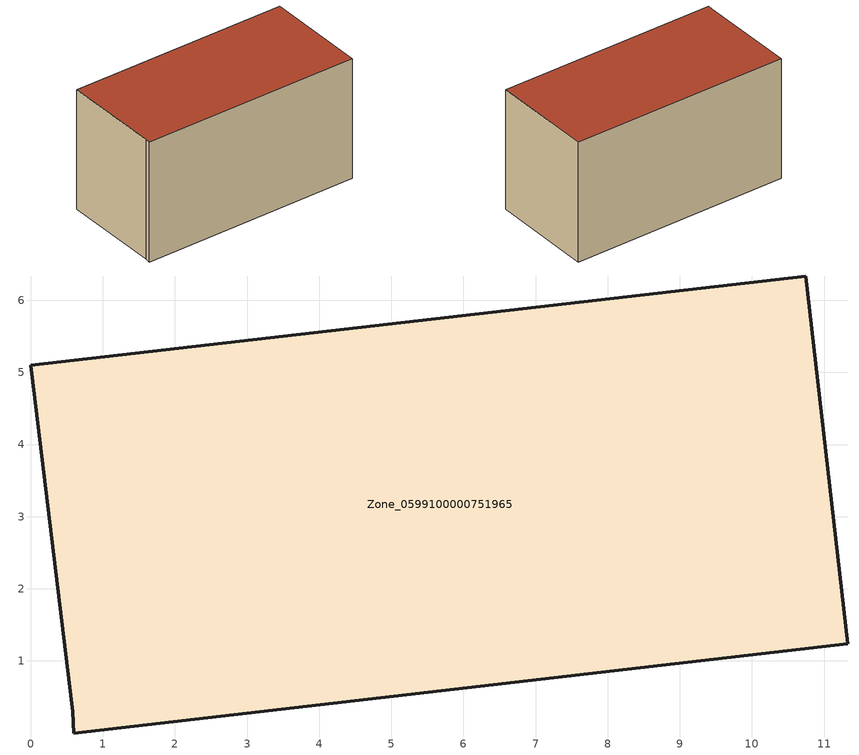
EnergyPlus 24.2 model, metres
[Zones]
Zone_0599100000751965
 floor ground (C_G): 0,5.1 10.75,6.34 11.33,1.24 0.59,0 0.58,0.3 z0
 wall outside (C_F): 11.33,1.24 10.75,6.34 0,5.1 0.58,0.3 0.59,0 11.33,1.24 z0:6.08
 roof outside (C_R): 10.75,6.34 0,5.1 0.58,0.3 0.59,0 11.33,1.24 z6.08
[BUILDING]
Pand.0599100000751965: North Axis=0; Terrain=City; Loads Convergence Tolerance Value=0.04; Temperature Convergence Tolerance Value=0.4; Solar Distribution=FullExterior; Maximum Number of Warmup Days=25; Minimum Number of Warmup Days=1
[Site:Location]
Rotterdam.The.Hague.AP_ZH_NLD Design_Conditions: Latitude=51.96; Longitude=4.45; Time Zone=1; Elevation=-4.5
[SITE:GROUNDTEMPERATURE:BUILDINGSURFACE]
18, 18, 18, 18, 18, 18, 18, 18, 18, 18, 18, 18
[MATERIAL] Thermal Absorptance=0.9; Solar Absorptance=0.7; Visible Absorptance=0.7
Name | Roughness | Thickness | Conductivity | Density | Specific Heat
G.TI.2006-2014 | MediumSmooth | 0.15 | 0.06 | 540 | 1210
F.TI.2006-2014 | Rough | 0.3 | 0.12 | 1920 | 840
R.TI.2006-2014 | MediumRough | 0.2 | 0.08 | 1500 | 1000
[CONSTRUCTION]
C_G: G.TI.2006-2014
C_F: F.TI.2006-2014
C_R: R.TI.2006-2014
[ZONE]
Zone_0599100000751965: Type=1; Multiplier=1; Ceiling Height=Autocalculate; Volume=Autocalculate; Floor Area=autocalculate; Part of Total Floor Area=Yes
[ZONEINFILTRATION:DESIGNFLOWRATE]
Infil_Zone_0599100000751965: Zone or ZoneList or Space or SpaceList=Zone_0599100000751965; Schedule=AlwaysOn; Design Flow Rate Calculation Method=Flow/Area; Flow Rate per Floor Area=0.0015; Constant Term Coefficient=1; Temperature Term Coefficient=0; Velocity Term Coefficient=0; Velocity Squared Term Coefficient=0
[HVACTEMPLATE:ZONE:IDEALLOADSAIRSYSTEM]
Zone_0599100000751965: Maximum Heating Supply Air Temperature=50; Minimum Cooling Supply Air Temperature=13; Maximum Heating Supply Air Humidity Ratio=0.0156; Minimum Cooling Supply Air Humidity Ratio=0.0077; Heating Limit=NoLimit; Cooling Limit=NoLimit; Dehumidification Control Type=ConstantSensibleHeatRatio; Cooling Sensible Heat Ratio=0.7; Dehumidification Setpoint=60; Humidification Control Type=None; Humidification Setpoint=30; Outdoor Air Method=None; Outdoor Air Flow Rate per Person=0.00944; Outdoor Air Flow Rate per Zone Floor Area=0; Outdoor Air Flow Rate per Zone=0; Demand Controlled Ventilation Type=None; Outdoor Air Economizer Type=NoEconomizer; Heat Recovery Type=None; Sensible Heat Recovery Effectiveness=0.7; Latent Heat Recovery Effectiveness=0.65
[ZONECONTROL:THERMOSTAT]
ThermostatControl_Zone_0599100000751965: Zone or ZoneList=Zone_0599100000751965; Control Type Schedule=DualSetpointControlType; Control 1=Thermostat_Zone_0599100000751965; Temperature Difference Between Cutout And Setpoint=0
[THERMOSTATSETPOINT:DUALSETPOINT]
Thermostat_Zone_0599100000751965: Heating Setpoint Temperature Schedule=HeatingSetpoint_Zone_0599100000751965; Cooling Setpoint Temperature Schedule=CoolingSetpoint_Zone_0599100000751965
[SCHEDULE:COMPACT]
HeatingSetpoint_Zone_0599100000751965: Through: 12/31, For: AllDays, Until: 24:00, 21
CoolingSetpoint_Zone_0599100000751965: Through: 12/31, For: AllDays, Until: 24:00, 24
DualSetpointControlType: Through: 12/31, For: AllDays, Until: 24:00, 4
AlwaysOn: Through: 12/31, For: AllDays, Until: 24:00, 1
